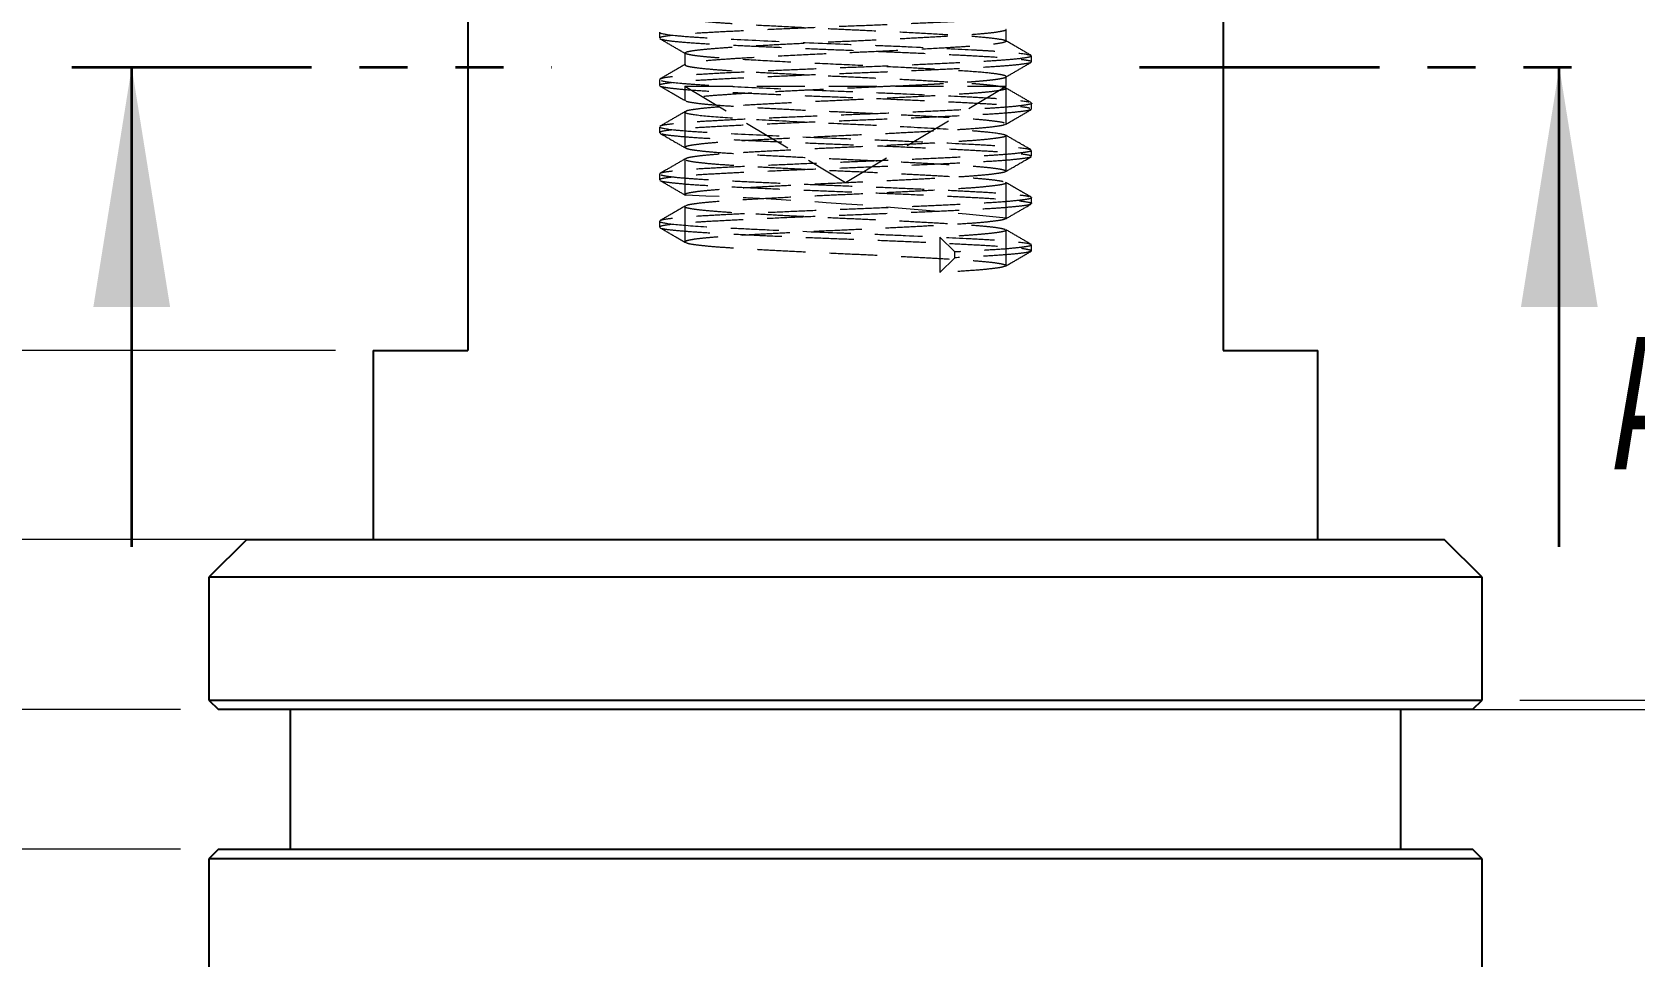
# Model space of a CAD drawing. Header units: millimetres. Extents: x 18 to 361, y 95 to 272.
# Drawn here: x 58.98 to 101.41, y 137.54 to 162.02 of the extents above; entities that cross this region are included whole.
import ezdxf

# ---------------------------------------------------------------- set-up
doc = ezdxf.new("R2010")
doc.units = ezdxf.units.MM
doc.linetypes.add('HIDDEN', pattern=[1.905, 1.27, -0.635])
doc.linetypes.add('PHANTOM', pattern=[12.7, 6.35, -1.27, 1.27, -1.27, 1.27, -1.27])
doc.styles.add('SLDTEXTSTYLE0', font='TXT', dxfattribs={"width": 0.75})
doc.dimstyles.new('SLDDIMSTYLE0', dxfattribs={"dimtxt": 3.5, "dimasz": 3.302, "dimexe": 0, "dimexo": 0.0625, "dimgap": 0.875, "dimtad": 1, "dimrnd": 1e-09, "dimzin": 4, "dimdsep": 46, "dimtxsty": 'SLDTEXTSTYLE0', "dimsah": 1, "dimcen": 0.09, "dimadec": 0, "dimazin": 1, "dimtfac": 1, "dimtmove": 0, "dimatfit": 0, "dimfxl": 0, "dimfrac": 2, "dimtolj": 1, "dimtzin": 12, "dimarcsym": 0})
doc.dimstyles.new('SLDDIMSTYLE1', dxfattribs={"dimtxt": 3.5, "dimasz": 3.302, "dimexe": 0, "dimexo": 0.0625, "dimgap": 0.875, "dimtad": 1, "dimrnd": 1e-09, "dimzin": 4, "dimdsep": 46, "dimtxsty": 'SLDTEXTSTYLE0', "dimsah": 1, "dimcen": 0.09, "dimadec": 0, "dimazin": 1, "dimtfac": 1, "dimtofl": 0, "dimtmove": 0, "dimatfit": 3, "dimfxl": 0, "dimfrac": 2, "dimtolj": 1, "dimtzin": 12, "dimarcsym": 0})
doc.dimstyles.new('SLDDIMSTYLE2', dxfattribs={"dimtxt": 3.5, "dimasz": 3.302, "dimexe": 0, "dimexo": 0.0625, "dimgap": 0.875, "dimtad": 1, "dimrnd": 1e-09, "dimdsep": 46, "dimtxsty": 'SLDTEXTSTYLE0', "dimsah": 1, "dimcen": 0.09, "dimadec": 0, "dimazin": 2, "dimtfac": 1, "dimtmove": 0, "dimatfit": 0, "dimfxl": 0, "dimfrac": 2, "dimtolj": 1, "dimtzin": 12, "dimarcsym": 0})

# ---------------------------------------------------------------- blocks, each defined once
blk = doc.blocks.new('_D_6')
at = {"color": 7, "linetype": 'Continuous', "lineweight": 0}
for p, q in [((29.661, 140.389), (29.661, 146.739)), ((62.911, 140.389), (28.661, 140.389)), ((29.661, 134.689), (29.661, 140.389)), ((62.911, 134.689), (28.661, 134.689)), ((29.661, 134.689), (29.661, 128.339))]:
    blk.add_line(p, q, dxfattribs=at)
at = {"color": 7, "linetype": 'Continuous', "lineweight": 18}
for points in [[(29.661, 140.389), (30.169, 143.691), (29.153, 143.691)], [(29.661, 134.689), (29.153, 131.387), (30.169, 131.387)]]:
    blk.add_solid(points, dxfattribs=at)
at = {"color": 7, "linetype": 'Continuous', "lineweight": 18, "insert": (25.15, 132.701), "char_height": 3.5, "attachment_point": 1, "rotation": 90, "style": 'SLDTEXTSTYLE0'}
blk.add_mtext('5.70', dxfattribs=at)
blk = doc.blocks.new('_D_7')
at = {"color": 7, "linetype": 'Continuous', "lineweight": 0}
for p, q in [((22.497, 148.589), (22.497, 154.939)), ((63.661, 148.589), (21.497, 148.589)), ((22.497, 148.589), (22.497, 144.089)), ((62.911, 144.089), (21.497, 144.089)), ((22.497, 144.089), (22.497, 137.739))]:
    blk.add_line(p, q, dxfattribs=at)
at = {"color": 7, "linetype": 'Continuous', "lineweight": 18}
for points in [[(22.497, 148.589), (23.005, 151.891), (21.989, 151.891)], [(22.497, 144.089), (21.989, 140.787), (23.005, 140.787)]]:
    blk.add_solid(points, dxfattribs=at)
at = {"color": 7, "linetype": 'Continuous', "lineweight": 18, "insert": (17.985, 141.423), "char_height": 3.5, "attachment_point": 1, "rotation": 90, "style": 'SLDTEXTSTYLE0'}
blk.add_mtext('4.50', dxfattribs=at)
blk = doc.blocks.new('_D_8')
at = {"color": 7, "linetype": 'Continuous', "lineweight": 0}
for p, q in [((74.261, 175.589), (50.477, 175.589)), ((51.477, 175.589), (51.477, 148.589)), ((67.011, 148.589), (50.477, 148.589))]:
    blk.add_line(p, q, dxfattribs=at)
at = {"color": 7, "linetype": 'Continuous', "lineweight": 18}
for points in [[(51.477, 175.589), (50.969, 172.287), (51.985, 172.287)], [(51.477, 148.589), (51.985, 151.891), (50.969, 151.891)]]:
    blk.add_solid(points, dxfattribs=at)
at = {"color": 7, "linetype": 'Continuous', "lineweight": 18, "insert": (46.966, 155.783), "char_height": 3.5, "attachment_point": 1, "rotation": 90, "style": 'SLDTEXTSTYLE0'}
blk.add_mtext('27.00', dxfattribs=at)
blk = doc.blocks.new('_D_10')
at = {"color": 7, "linetype": 'Continuous', "lineweight": 0}
for p, q in [((42.598, 168.589), (42.598, 174.939)), ((67.011, 168.589), (41.598, 168.589)), ((42.598, 168.589), (42.598, 153.589)), ((67.011, 153.589), (41.598, 153.589)), ((42.598, 153.589), (42.598, 147.239))]:
    blk.add_line(p, q, dxfattribs=at)
at = {"color": 7, "linetype": 'Continuous', "lineweight": 18}
for points in [[(42.598, 168.589), (43.106, 171.891), (42.09, 171.891)], [(42.598, 153.589), (42.09, 150.287), (43.106, 150.287)]]:
    blk.add_solid(points, dxfattribs=at)
at = {"color": 7, "linetype": 'Continuous', "lineweight": 18, "insert": (38.087, 155.783), "char_height": 3.5, "attachment_point": 1, "rotation": 90, "style": 'SLDTEXTSTYLE0'}
blk.add_mtext('15.00', dxfattribs=at)
blk = doc.blocks.new('_D_11')
at = {"color": 7, "linetype": 'Continuous', "lineweight": 0}
for p, q in [((93.011, 175.589), (124.632, 175.589)), ((123.632, 175.589), (123.632, 115.589)), ((97.361, 115.589), (124.632, 115.589))]:
    blk.add_line(p, q, dxfattribs=at)
at = {"color": 7, "linetype": 'Continuous', "lineweight": 18}
for points in [[(123.632, 175.589), (123.124, 172.287), (124.14, 172.287)], [(123.632, 115.589), (124.14, 118.891), (123.124, 118.891)]]:
    blk.add_solid(points, dxfattribs=at)
at = {"color": 7, "linetype": 'Continuous', "lineweight": 18, "insert": (119.12, 141.795), "char_height": 3.5, "attachment_point": 1, "rotation": 90, "style": 'SLDTEXTSTYLE0'}
blk.add_mtext('60.00', dxfattribs=at)
blk = doc.blocks.new('_D_13')
at = {"color": 7, "linetype": 'Continuous', "lineweight": 0}
for p, q in [((109.612, 144.339), (109.612, 157.907)), ((98.361, 144.339), (110.612, 144.339)), ((109.612, 144.339), (109.612, 144.089)), ((96.211, 144.089), (110.612, 144.089)), ((109.612, 144.089), (109.612, 137.739))]:
    blk.add_line(p, q, dxfattribs=at)
at = {"color": 7, "linetype": 'Continuous', "lineweight": 18}
for points in [[(109.612, 144.339), (110.12, 147.641), (109.104, 147.641)], [(109.612, 144.089), (109.104, 140.787), (110.12, 140.787)]]:
    blk.add_solid(points, dxfattribs=at)
at = {"color": 7, "linetype": 'Continuous', "lineweight": 18, "insert": (105.1, 148.856), "char_height": 3.5, "attachment_point": 1, "rotation": 90, "style": 'SLDTEXTSTYLE0'}
blk.add_mtext('0.25', dxfattribs=at)

msp = doc.modelspace()

# ---------------------------------------------------------------- linework, layer by layer
at = {"color": 7, "linetype": 'Continuous', "lineweight": 25}
for p, q in [((70.511, 168.589), (70.511, 153.589)), ((90.511, 168.589), (90.511, 153.589)), ((68.011, 153.589), (68.011, 148.589)), ((68.011, 153.589), (70.511, 153.589)), ((90.511, 153.589), (93.011, 153.589)), ((93.011, 148.589), (93.011, 153.589)), ((64.661, 148.589), (63.661, 147.589)), ((64.661, 148.589), (96.361, 148.589)), ((97.361, 147.589), (96.361, 148.589)), ((63.661, 147.589), (63.661, 144.339)), ((97.361, 147.589), (63.661, 147.589)), ((97.361, 144.339), (97.361, 147.589)), ((63.661, 144.339), (63.911, 144.089)), ((63.661, 144.339), (97.361, 144.339)), ((97.111, 144.089), (97.361, 144.339)), ((97.111, 144.089), (63.911, 144.089)), ((65.811, 144.089), (65.811, 140.389)), ((95.211, 140.389), (95.211, 144.089)), ((63.911, 140.389), (63.661, 140.139)), ((63.661, 140.139), (63.661, 134.939)), ((97.361, 140.139), (63.661, 140.139)), ((63.911, 140.389), (97.111, 140.389)), ((97.361, 140.139), (97.111, 140.389)), ((97.361, 134.939), (97.361, 140.139))]:
    msp.add_line(p, q, dxfattribs=at)
at = {"color": 7, "linetype": 'HIDDEN', "lineweight": 18}
for p, q in [((84.761, 161.777), (84.761, 162.089)), ((75.585, 162.011), (75.585, 161.855)), ((76.261, 161.464), (76.261, 161.152)), ((85.438, 161.23), (85.438, 161.386)), ((84.761, 160.589), (84.761, 160.839)), ((75.585, 160.761), (75.585, 160.605)), ((76.261, 160.589), (81.833, 160.589)), ((76.261, 160.589), (76.261, 160.214)), ((76.261, 160.589), (80.511, 158.035)), ((80.511, 158.035), (84.761, 160.589)), ((81.833, 160.589), (84.761, 160.589)), ((84.761, 159.589), (84.761, 160.527)), ((85.438, 159.98), (85.438, 160.136)), ((75.585, 159.511), (75.585, 159.355)), ((85.438, 158.73), (85.438, 158.886)), ((75.585, 158.261), (75.585, 158.105)), ((76.268, 158.662), (76.275, 158.652)), ((85.438, 157.48), (85.438, 157.636)), ((75.585, 157.011), (75.585, 156.855)), ((83.407, 156.199), (83.009, 156.59)), ((83.009, 156.59), (83.009, 155.652)), ((83.407, 156.043), (83.407, 156.199)), ((85.421, 156.23), (85.429, 156.218)), ((85.438, 156.23), (85.438, 156.386)), ((83.009, 155.652), (83.407, 156.043)), ((84.747, 155.839), (84.754, 155.828))]:
    msp.add_line(p, q, dxfattribs=at)
at = {"color": 7, "linetype": 'PHANTOM', "lineweight": 35}
for p, q in [((60.03, 161.089), (72.736, 161.089)), ((88.293, 161.089), (100.993, 161.089))]:
    msp.add_line(p, q, dxfattribs=at)
at = {"color": 7, "linetype": 'Continuous', "lineweight": 35}
for p, q in [((61.617, 148.389), (61.617, 161.089)), ((99.405, 148.389), (99.405, 161.089))]:
    msp.add_line(p, q, dxfattribs=at)
at = {"color": 7, "linetype": 'HIDDEN', "lineweight": 18}
msp.add_arc((71.282, 28.268), 129.528, 84.02702, 87.78617, dxfattribs=at)
for points, knots in [([(85.412, 162.466), (85.396, 162.458), (85.357, 162.438), (85.118, 162.405), (84.729, 162.369), (84.207, 162.334), (83.575, 162.301), (82.843, 162.265), (82.033, 162.229), (81.18, 162.193), (80.312, 162.16), (79.448, 162.125), (78.61, 162.089), (77.832, 162.052), (77.144, 162.018), (76.561, 161.985), (76.096, 161.949), (75.773, 161.912), (75.601, 161.881), (75.601, 161.862), (75.602, 161.855)], [0, 0, 0, 0, 0.04151, 0.099563, 0.157712, 0.215041, 0.271579, 0.329294, 0.387515, 0.445319, 0.501922, 0.559126, 0.617235, 0.675338, 0.732522, 0.789138, 0.846954, 0.905175, 0.962876, 1, 1, 1, 1]), ([(76.261, 162.402), (76.262, 162.399), (76.264, 162.392), (76.282, 162.381), (76.317, 162.369), (76.375, 162.355), (76.462, 162.34), (76.651, 162.314), (76.981, 162.281), (77.493, 162.245), (78.096, 162.209), (78.871, 162.167), (79.723, 162.125), (80.511, 162.089), (81.3, 162.053), (82.152, 162.011), (82.927, 161.969), (83.53, 161.933), (84.042, 161.897), (84.472, 161.855), (84.716, 161.812), (84.78, 161.777), (84.716, 161.741), (84.472, 161.698), (84.042, 161.656), (83.53, 161.62), (82.927, 161.584), (82.152, 161.542), (81.3, 161.5), (80.511, 161.464), (79.723, 161.428), (78.871, 161.386), (78.096, 161.344), (77.493, 161.308), (76.981, 161.272), (76.624, 161.237), (76.413, 161.206), (76.316, 161.184), (76.269, 161.167), (76.264, 161.156), (76.261, 161.152)], [0, 0, 0, 0, 0.0075635, 0.0162741, 0.0261316, 0.0371361, 0.0492873, 0.0625851, 0.0989677, 0.125074, 0.1511804, 0.187563, 0.2239455, 0.2500519, 0.2761583, 0.3125408, 0.3489234, 0.3750298, 0.4011361, 0.4375187, 0.4739013, 0.5000077, 0.526114, 0.5624966, 0.5988792, 0.6249855, 0.6510919, 0.6874745, 0.7238571, 0.7499634, 0.7760698, 0.8124524, 0.8488349, 0.8749413, 0.9010476, 0.9374302, 0.9569402, 0.9738725, 0.9882261, 1, 1, 1, 1]), ([(76.261, 161.464), (76.27, 161.473), (76.287, 161.492), (76.438, 161.524), (76.703, 161.558), (77.104, 161.594), (77.607, 161.627), (78.2, 161.662), (78.871, 161.698), (79.594, 161.734), (80.339, 161.769), (81.088, 161.802), (81.824, 161.838), (82.523, 161.875), (83.154, 161.91), (83.7, 161.943), (84.149, 161.978), (84.491, 162.015), (84.693, 162.051), (84.778, 162.075), (84.757, 162.088), (84.755, 162.089)], [0, 0, 0, 0, 0.0460656, 0.0929779, 0.1499233, 0.2064732, 0.2618475, 0.3177779, 0.3746081, 0.4314449, 0.4873948, 0.5427567, 0.5992942, 0.6562404, 0.7126912, 0.7679888, 0.8240616, 0.8809374, 0.9377189, 0.9935176, 1, 1, 1, 1]), ([(75.593, 162), (75.629, 161.976), (75.782, 161.95), (76.178, 161.911), (76.337, 161.898), (76.698, 161.873), (76.898, 161.862), (77.555, 161.826), (78.087, 161.801), (79.246, 161.749), (79.869, 161.723), (80.772, 161.688), (81.077, 161.676), (81.685, 161.651), (81.986, 161.639), (82.861, 161.6), (83.4, 161.574), (83.958, 161.544), (84.063, 161.539), (84.267, 161.527), (84.364, 161.521), (84.64, 161.502), (84.803, 161.489), (85.214, 161.451), (85.378, 161.424), (85.424, 161.4)], [0, 0, 0, 0, 0.125, 0.125, 0.1875, 0.1875, 0.25, 0.25, 0.375, 0.375, 0.5, 0.5, 0.5625, 0.5625, 0.625, 0.625, 0.75, 0.75, 0.78125, 0.78125, 0.8125, 0.8125, 0.875, 0.875, 1, 1, 1, 1]), ([(75.596, 161.842), (75.71, 161.776), (75.936, 161.645), (76.162, 161.514), (76.275, 161.449)], [0, 0, 0, 0, 0.5018988, 1, 1, 1, 1]), ([(75.65, 161.828), (75.669, 161.821), (75.724, 161.803), (75.981, 161.772), (76.399, 161.736), (76.947, 161.702), (77.603, 161.668), (78.354, 161.632), (79.177, 161.596), (80.035, 161.56), (80.904, 161.527), (81.764, 161.492), (82.592, 161.456), (83.352, 161.419), (84.018, 161.386), (84.575, 161.352), (85.013, 161.316), (85.301, 161.279), (85.438, 161.251), (85.424, 161.235), (85.42, 161.23)], [0, 0, 0, 0, 0.0324501, 0.0919584, 0.1513542, 0.2097097, 0.2677623, 0.3270169, 0.3865799, 0.4455079, 0.5033175, 0.5621367, 0.6216794, 0.6810043, 0.7391902, 0.7974003, 0.8567357, 0.9162743, 0.9750751, 1, 1, 1, 1]), ([(85.427, 161.399), (85.314, 161.464), (85.087, 161.595), (84.861, 161.726), (84.748, 161.792)], [0, 0, 0, 0, 0.5000749, 1, 1, 1, 1]), ([(85.42, 161.386), (85.422, 161.38), (85.43, 161.362), (85.273, 161.332), (84.965, 161.295), (84.511, 161.259), (83.939, 161.226), (83.261, 161.192), (82.49, 161.155), (81.656, 161.119), (80.794, 161.084), (79.925, 161.051), (79.07, 161.015), (78.254, 160.979), (77.514, 160.943), (76.871, 160.91), (76.338, 160.875), (75.936, 160.839), (75.677, 160.804), (75.628, 160.783), (75.606, 160.774)], [0, 0, 0, 0, 0.032084, 0.08963, 0.147782, 0.205619, 0.262275, 0.319269, 0.377264, 0.435354, 0.492625, 0.549106, 0.606764, 0.664927, 0.722671, 0.779217, 0.836364, 0.894416, 0.95246, 1, 1, 1, 1]), ([(84.76, 160.845), (84.757, 160.847), (84.752, 160.853), (84.727, 160.865), (84.653, 160.886), (84.42, 160.924), (83.89, 160.973), (83.236, 161.013), (82.587, 161.05), (81.879, 161.087), (80.844, 161.137), (79.667, 161.189), (78.555, 161.246), (77.726, 161.293), (77.2, 161.328), (76.865, 161.355), (76.605, 161.382), (76.429, 161.407), (76.327, 161.429), (76.272, 161.447), (76.265, 161.458), (76.261, 161.464)], [0, 0, 0, 0, 0.014528, 0.029057, 0.058492, 0.117956, 0.205765, 0.293566, 0.320775, 0.382662, 0.471077, 0.558126, 0.647176, 0.735252, 0.784778, 0.822751, 0.867417, 0.912084, 0.941196, 0.970501, 1, 1, 1, 1]), ([(85.416, 161.217), (85.416, 161.215), (85.416, 161.201), (85.269, 161.175), (84.966, 161.139), (84.511, 161.103), (83.939, 161.07), (83.261, 161.035), (82.49, 160.999), (81.656, 160.963), (80.794, 160.928), (79.925, 160.895), (79.07, 160.859), (78.254, 160.823), (77.514, 160.787), (76.871, 160.753), (76.34, 160.719), (75.931, 160.682), (75.68, 160.646), (75.571, 160.621), (75.593, 160.607), (75.597, 160.605)], [0, 0, 0, 0, 0.009743, 0.067344, 0.125553, 0.183445, 0.240157, 0.297205, 0.355256, 0.413403, 0.470729, 0.527265, 0.584979, 0.643198, 0.700999, 0.757599, 0.814802, 0.872909, 0.93101, 0.98819, 1, 1, 1, 1]), ([(76.274, 161.166), (76.161, 161.101), (75.935, 160.97), (75.709, 160.839), (75.596, 160.774)], [0, 0, 0, 0, 0.4999355, 1, 1, 1, 1]), ([(76.261, 161.152), (76.262, 161.149), (76.264, 161.143), (76.28, 161.133), (76.31, 161.122), (76.357, 161.109), (76.427, 161.096), (76.583, 161.072), (76.853, 161.043), (77.3, 161.008), (77.797, 160.977), (78.416, 160.942), (79.108, 160.906), (79.84, 160.869), (80.588, 160.836), (81.334, 160.801), (82.06, 160.766), (82.739, 160.729), (83.244, 160.7), (83.6, 160.677), (83.787, 160.665), (83.93, 160.654), (84.052, 160.644), (84.212, 160.63), (84.395, 160.611), (84.496, 160.597), (84.551, 160.589)], [0, 0, 0, 0, 0.016168, 0.034194, 0.054079, 0.075822, 0.099422, 0.124881, 0.201114, 0.250478, 0.311834, 0.374381, 0.437437, 0.500493, 0.562108, 0.624041, 0.687141, 0.750244, 0.812534, 0.843259, 0.873983, 0.883928, 0.901505, 0.926712, 0.959544, 1, 1, 1, 1]), ([(81.833, 160.589), (81.977, 160.596), (82.231, 160.609), (82.543, 160.626), (82.745, 160.637), (82.903, 160.646), (83.056, 160.655), (83.236, 160.666), (83.416, 160.677), (83.587, 160.687), (83.732, 160.697), (83.873, 160.707), (84.023, 160.719), (84.202, 160.735), (84.366, 160.752), (84.496, 160.768), (84.584, 160.781), (84.644, 160.793), (84.685, 160.802), (84.715, 160.81), (84.738, 160.818), (84.754, 160.827), (84.762, 160.834), (84.761, 160.838), (84.76, 160.839)], [0, 0, 0, 0, 0.086148, 0.15174, 0.196764, 0.218568, 0.257256, 0.302305, 0.347354, 0.392401, 0.437447, 0.4696, 0.516943, 0.579472, 0.657181, 0.717457, 0.769686, 0.813866, 0.849995, 0.878074, 0.914067, 0.950059, 0.986051, 1, 1, 1, 1]), ([(84.748, 160.824), (84.861, 160.889), (85.087, 161.02), (85.313, 161.151), (85.427, 161.217)], [0, 0, 0, 0, 0.4978951, 1, 1, 1, 1]), ([(75.596, 160.592), (75.71, 160.526), (75.936, 160.395), (76.162, 160.264), (76.275, 160.199)], [0, 0, 0, 0, 0.502105, 1, 1, 1, 1]), ([(75.631, 160.734), (75.71, 160.711), (75.895, 160.686), (76.312, 160.65), (76.473, 160.638), (76.832, 160.615), (77.026, 160.605), (77.667, 160.571), (78.176, 160.547), (79.272, 160.498), (79.857, 160.474), (80.708, 160.441), (80.994, 160.43), (81.566, 160.406), (81.852, 160.394), (82.684, 160.358), (83.205, 160.333), (83.871, 160.299), (84.072, 160.288), (84.444, 160.266), (84.614, 160.254), (85.058, 160.218), (85.264, 160.193), (85.364, 160.17)], [0, 0, 0, 0, 0.125, 0.125, 0.1875, 0.1875, 0.25, 0.25, 0.375, 0.375, 0.5, 0.5, 0.5625, 0.5625, 0.625, 0.625, 0.75, 0.75, 0.8125, 0.8125, 0.875, 0.875, 1, 1, 1, 1]), ([(75.631, 160.578), (75.686, 160.566), (75.796, 160.543), (76.15, 160.506), (76.628, 160.47), (77.226, 160.437), (77.926, 160.402), (78.714, 160.366), (79.557, 160.33), (80.422, 160.295), (81.29, 160.262), (82.139, 160.226), (82.941, 160.189), (83.661, 160.154), (84.28, 160.121), (84.788, 160.086), (85.155, 160.049), (85.357, 160.021), (85.383, 160.005), (85.39, 160.002)], [0, 0, 0, 0, 0.061431, 0.12329, 0.184597, 0.24466, 0.305593, 0.367382, 0.429054, 0.489646, 0.549925, 0.611451, 0.673297, 0.734483, 0.794509, 0.855584, 0.917409, 0.979007, 1, 1, 1, 1]), ([(81.833, 160.589), (81.719, 160.583), (81.367, 160.566), (80.755, 160.537), (80.006, 160.504), (79.268, 160.468), (78.564, 160.432), (77.926, 160.396), (77.371, 160.363), (76.912, 160.328), (76.56, 160.292), (76.343, 160.256), (76.25, 160.23), (76.269, 160.216), (76.272, 160.214)], [0, 0, 0, 0, 0.044382, 0.137786, 0.229901, 0.323938, 0.418799, 0.512977, 0.605198, 0.698401, 0.79308, 0.887747, 0.980913, 1, 1, 1, 1]), ([(84.761, 160.527), (84.761, 160.527), (84.78, 160.515), (84.707, 160.492), (84.521, 160.456), (84.192, 160.42), (83.754, 160.385), (83.218, 160.352), (82.596, 160.316), (81.903, 160.28), (81.17, 160.244), (80.422, 160.21), (79.675, 160.176), (78.948, 160.14), (78.27, 160.103), (77.668, 160.068), (77.154, 160.035), (76.74, 160), (76.451, 159.963), (76.299, 159.935), (76.29, 159.92), (76.287, 159.916)], [0, 0, 0, 0, 0.000702, 0.05766, 0.115719, 0.173976, 0.23151, 0.288077, 0.345754, 0.404038, 0.462004, 0.518787, 0.575909, 0.634036, 0.692258, 0.749656, 0.806264, 0.864053, 0.922348, 0.980222, 1, 1, 1, 1]), ([(84.551, 160.589), (84.616, 160.578), (84.712, 160.562), (84.73, 160.547), (84.735, 160.542)], [0, 0, 0, 0, 0.673452, 1, 1, 1, 1]), ([(85.427, 160.149), (85.314, 160.214), (85.088, 160.345), (84.861, 160.476), (84.748, 160.542)], [0, 0, 0, 0, 0.500072, 1, 1, 1, 1]), ([(85.409, 159.966), (85.398, 159.959), (85.37, 159.941), (85.152, 159.909), (84.779, 159.873), (84.27, 159.838), (83.649, 159.805), (82.928, 159.769), (82.125, 159.733), (81.275, 159.697), (80.407, 159.663), (79.542, 159.629), (78.7, 159.593), (77.913, 159.556), (77.215, 159.521), (76.62, 159.488), (76.141, 159.453), (75.801, 159.416), (75.609, 159.383), (75.601, 159.363), (75.598, 159.355)], [0, 0, 0, 0, 0.035157, 0.093121, 0.151283, 0.208724, 0.2652, 0.322783, 0.380971, 0.438844, 0.495535, 0.552565, 0.610597, 0.668723, 0.726029, 0.782546, 0.840241, 0.89844, 0.95622, 1, 1, 1, 1]), ([(85.437, 160.136), (85.438, 160.136), (85.463, 160.124), (85.374, 160.102), (85.159, 160.066), (84.777, 160.029), (84.271, 159.994), (83.649, 159.961), (82.928, 159.925), (82.125, 159.889), (81.275, 159.853), (80.407, 159.82), (79.542, 159.785), (78.7, 159.749), (77.913, 159.713), (77.215, 159.678), (76.62, 159.645), (76.14, 159.609), (75.804, 159.573), (75.626, 159.543), (75.615, 159.528), (75.612, 159.523)], [0, 0, 0, 0, 0.00044, 0.057218, 0.115092, 0.173163, 0.230514, 0.286902, 0.344396, 0.402494, 0.460276, 0.516879, 0.57382, 0.631762, 0.689798, 0.747014, 0.803443, 0.861049, 0.919157, 0.976848, 1, 1, 1, 1]), ([(76.289, 160.199), (76.291, 160.195), (76.302, 160.18), (76.455, 160.152), (76.746, 160.115), (77.163, 160.08), (77.677, 160.047), (78.281, 160.012), (78.961, 159.975), (79.688, 159.939), (80.434, 159.905), (81.183, 159.871), (81.916, 159.835), (82.608, 159.799), (83.228, 159.763), (83.762, 159.73), (84.201, 159.695), (84.516, 159.659), (84.688, 159.631), (84.71, 159.617), (84.714, 159.614)], [0, 0, 0, 0, 0.019898, 0.080421, 0.141366, 0.201766, 0.26094, 0.320972, 0.381848, 0.442609, 0.502303, 0.56169, 0.622307, 0.68324, 0.743521, 0.802657, 0.862829, 0.923741, 0.984429, 1, 1, 1, 1]), ([(84.748, 159.574), (84.861, 159.639), (85.087, 159.77), (85.313, 159.901), (85.427, 159.967)], [0, 0, 0, 0, 0.497688, 1, 1, 1, 1]), ([(76.273, 159.916), (76.16, 159.85), (75.934, 159.719), (75.708, 159.588), (75.594, 159.523)], [0, 0, 0, 0, 0.499927, 1, 1, 1, 1]), ([(76.261, 159.902), (76.261, 159.745), (76.261, 159.433), (76.261, 159.12), (76.261, 158.964)], [0, 0, 0, 0, 0.50008, 1, 1, 1, 1]), ([(76.265, 159.894), (76.286, 159.87), (76.407, 159.844), (76.843, 159.793), (77.156, 159.767), (77.895, 159.721), (78.347, 159.695), (79.338, 159.643), (79.875, 159.618), (80.656, 159.582), (80.918, 159.571), (81.443, 159.546), (81.704, 159.533), (82.464, 159.494), (82.935, 159.468), (83.524, 159.432), (83.702, 159.421), (84.027, 159.397), (84.172, 159.384), (84.54, 159.345), (84.692, 159.319), (84.742, 159.295)], [0, 0, 0, 0, 0.125, 0.125, 0.25, 0.25, 0.375, 0.375, 0.5, 0.5, 0.5625, 0.5625, 0.625, 0.625, 0.75, 0.75, 0.8125, 0.8125, 0.875, 0.875, 1, 1, 1, 1]), ([(84.732, 159.574), (84.724, 159.567), (84.7, 159.55), (84.514, 159.519), (84.193, 159.482), (83.754, 159.447), (83.218, 159.414), (82.596, 159.379), (81.903, 159.342), (81.17, 159.306), (80.422, 159.273), (79.675, 159.238), (78.948, 159.202), (78.27, 159.166), (77.668, 159.131), (77.154, 159.098), (76.741, 159.062), (76.448, 159.026), (76.282, 158.993), (76.276, 158.973), (76.273, 158.964)], [0, 0, 0, 0, 0.0319351, 0.0901209, 0.1485053, 0.2061645, 0.2628546, 0.3206573, 0.3790684, 0.4371615, 0.4940677, 0.5513146, 0.6095683, 0.6679172, 0.7254407, 0.7821719, 0.8400871, 0.8985089, 0.9565097, 1, 1, 1, 1]), ([(75.589, 159.503), (75.613, 159.48), (75.754, 159.454), (76.133, 159.415), (76.286, 159.402), (76.638, 159.377), (76.836, 159.365), (77.478, 159.33), (78.003, 159.305), (79.152, 159.253), (79.774, 159.227), (80.679, 159.192), (80.982, 159.18), (81.591, 159.155), (81.894, 159.142), (82.775, 159.104), (83.321, 159.078), (84.004, 159.042), (84.21, 159.031), (84.587, 159.006), (84.755, 158.993), (85.181, 158.955), (85.358, 158.928), (85.416, 158.904)], [0, 0, 0, 0, 0.125, 0.125, 0.1875, 0.1875, 0.25, 0.25, 0.375, 0.375, 0.5, 0.5, 0.5625, 0.5625, 0.625, 0.625, 0.75, 0.75, 0.8125, 0.8125, 0.875, 0.875, 1, 1, 1, 1]), ([(75.596, 159.342), (75.71, 159.276), (75.936, 159.145), (76.162, 159.014), (76.275, 158.949)], [0, 0, 0, 0, 0.5023118, 1, 1, 1, 1]), ([(75.656, 159.326), (75.668, 159.321), (75.711, 159.305), (75.945, 159.276), (76.346, 159.24), (76.882, 159.205), (77.526, 159.172), (78.268, 159.136), (79.085, 159.1), (79.94, 159.064), (80.809, 159.031), (81.671, 158.996), (82.504, 158.96), (83.273, 158.923), (83.95, 158.889), (84.52, 158.856), (84.972, 158.82), (85.277, 158.783), (85.431, 158.753), (85.423, 158.736), (85.42, 158.73)], [0, 0, 0, 0, 0.022762, 0.082386, 0.142002, 0.200674, 0.258767, 0.318092, 0.377829, 0.437032, 0.495035, 0.553879, 0.61355, 0.673106, 0.731618, 0.789831, 0.849248, 0.908972, 0.968059, 1, 1, 1, 1]), ([(84.746, 159.277), (84.749, 159.272), (84.761, 159.255), (84.64, 159.226), (84.389, 159.19), (84.01, 159.154), (83.527, 159.12), (82.951, 159.086), (82.295, 159.05), (81.58, 159.014), (80.837, 158.978), (80.088, 158.945), (79.348, 158.91), (78.639, 158.873), (77.992, 158.837), (77.428, 158.804), (76.957, 158.77), (76.596, 158.733), (76.355, 158.698), (76.303, 158.676), (76.279, 158.666)], [0, 0, 0, 0, 0.025876, 0.083433, 0.141696, 0.199745, 0.256676, 0.313637, 0.371698, 0.429957, 0.487491, 0.54406, 0.601739, 0.660025, 0.717993, 0.774776, 0.831901, 0.89003, 0.948253, 1, 1, 1, 1]), ([(85.426, 158.899), (85.313, 158.964), (85.087, 159.095), (84.861, 159.226), (84.748, 159.292)], [0, 0, 0, 0, 0.500071, 1, 1, 1, 1]), ([(84.761, 158.339), (84.761, 158.495), (84.761, 158.808), (84.761, 159.12), (84.761, 159.277)], [0, 0, 0, 0, 0.49992, 1, 1, 1, 1]), ([(85.42, 158.886), (85.424, 158.881), (85.437, 158.865), (85.297, 158.836), (85.007, 158.799), (84.567, 158.763), (84.007, 158.729), (83.34, 158.695), (82.579, 158.659), (81.75, 158.623), (80.889, 158.588), (80.02, 158.555), (79.163, 158.519), (78.34, 158.483), (77.591, 158.447), (76.936, 158.413), (76.392, 158.379), (75.969, 158.343), (75.699, 158.306), (75.578, 158.279), (75.597, 158.264), (75.601, 158.261)], [0, 0, 0, 0, 0.02479, 0.08102, 0.13794, 0.19465, 0.25027, 0.305919, 0.362641, 0.419557, 0.475765, 0.531031, 0.587381, 0.644323, 0.700954, 0.756429, 0.812239, 0.869027, 0.925908, 0.981984, 1, 1, 1, 1]), ([(85.422, 158.717), (85.423, 158.716), (85.426, 158.704), (85.292, 158.679), (85.008, 158.643), (84.566, 158.607), (84.007, 158.573), (83.34, 158.539), (82.579, 158.503), (81.75, 158.467), (80.889, 158.431), (80.02, 158.398), (79.163, 158.363), (78.34, 158.327), (77.591, 158.29), (76.936, 158.257), (76.392, 158.223), (75.969, 158.186), (75.7, 158.15), (75.578, 158.123), (75.597, 158.108), (75.601, 158.104)], [0, 0, 0, 0, 0.003541, 0.060998, 0.119159, 0.177107, 0.23394, 0.290803, 0.348763, 0.40692, 0.464354, 0.520826, 0.578405, 0.636589, 0.694455, 0.751141, 0.808167, 0.866195, 0.924316, 0.981616, 1, 1, 1, 1]), ([(76.286, 158.949), (76.304, 158.94), (76.347, 158.919), (76.569, 158.886), (76.918, 158.849), (77.38, 158.815), (77.936, 158.781), (78.576, 158.745), (79.281, 158.709), (80.019, 158.673), (80.768, 158.64), (81.512, 158.605), (82.231, 158.569), (82.894, 158.533), (83.477, 158.499), (83.97, 158.465), (84.356, 158.429), (84.632, 158.392), (84.706, 158.369), (84.742, 158.357)], [0, 0, 0, 0, 0.046282, 0.106438, 0.166586, 0.22578, 0.284389, 0.344243, 0.404513, 0.464244, 0.522761, 0.58213, 0.642333, 0.70242, 0.761453, 0.820183, 0.88013, 0.940387, 1, 1, 1, 1]), ([(84.748, 158.324), (84.861, 158.389), (85.087, 158.52), (85.313, 158.651), (85.427, 158.717)], [0, 0, 0, 0, 0.497481, 1, 1, 1, 1]), ([(76.273, 158.666), (76.16, 158.6), (75.934, 158.469), (75.708, 158.338), (75.594, 158.273)], [0, 0, 0, 0, 0.4999205, 1, 1, 1, 1]), ([(76.261, 158.652), (76.261, 158.495), (76.261, 158.183), (76.261, 157.87), (76.261, 157.714)], [0, 0, 0, 0, 0.50016, 1, 1, 1, 1]), ([(84.746, 158.339), (84.749, 158.334), (84.761, 158.318), (84.64, 158.289), (84.389, 158.252), (84.01, 158.216), (83.527, 158.182), (82.951, 158.149), (82.295, 158.112), (81.58, 158.076), (80.837, 158.041), (80.088, 158.008), (79.348, 157.972), (78.639, 157.936), (77.992, 157.9), (77.427, 157.866), (76.958, 157.832), (76.593, 157.796), (76.36, 157.76), (76.255, 157.732), (76.271, 157.718), (76.275, 157.714)], [0, 0, 0, 0, 0.025316, 0.081543, 0.138462, 0.19517, 0.250787, 0.306433, 0.363154, 0.420067, 0.476273, 0.531536, 0.587884, 0.644824, 0.701453, 0.756925, 0.812731, 0.869518, 0.926397, 0.982471, 1, 1, 1, 1]), ([(76.291, 158.629), (76.333, 158.617), (76.418, 158.593), (76.711, 158.557), (77.111, 158.521), (77.617, 158.488), (78.211, 158.453), (78.883, 158.417), (79.607, 158.38), (80.352, 158.346), (81.101, 158.313), (81.837, 158.277), (82.535, 158.24), (83.164, 158.205), (83.708, 158.172), (84.159, 158.137), (84.483, 158.1), (84.657, 158.076), (84.683, 158.064), (84.684, 158.064)], [0, 0, 0, 0, 0.062598, 0.125743, 0.188433, 0.249818, 0.311862, 0.374887, 0.437902, 0.499917, 0.561321, 0.624029, 0.687173, 0.749751, 0.811058, 0.873258, 0.936332, 0.999283, 1, 1, 1, 1]), ([(75.596, 158.092), (75.71, 158.026), (75.936, 157.895), (76.162, 157.764), (76.275, 157.699)], [0, 0, 0, 0, 0.502519, 1, 1, 1, 1]), ([(75.611, 158.091), (75.613, 158.088), (75.618, 158.074), (75.781, 158.046), (76.102, 158.01), (76.571, 157.974), (77.155, 157.941), (77.845, 157.906), (78.624, 157.87), (79.463, 157.834), (80.327, 157.799), (81.195, 157.766), (82.048, 157.73), (82.857, 157.693), (83.586, 157.658), (84.218, 157.625), (84.736, 157.59), (85.13, 157.553), (85.361, 157.517), (85.458, 157.493), (85.433, 157.481), (85.431, 157.48)], [0, 0, 0, 0, 0.016147, 0.073851, 0.132058, 0.189845, 0.246433, 0.303626, 0.361722, 0.41981, 0.476976, 0.53358, 0.591385, 0.649591, 0.707276, 0.763791, 0.821128, 0.879269, 0.937298, 0.994309, 1, 1, 1, 1]), ([(75.619, 158.238), (75.668, 158.226), (75.767, 158.203), (76.106, 158.166), (76.57, 158.13), (77.156, 158.097), (77.845, 158.062), (78.624, 158.026), (79.463, 157.99), (80.327, 157.955), (81.195, 157.922), (82.048, 157.886), (82.857, 157.85), (83.587, 157.814), (84.217, 157.781), (84.739, 157.746), (85.118, 157.71), (85.326, 157.683), (85.358, 157.67), (85.362, 157.668)], [0, 0, 0, 0, 0.061981, 0.124502, 0.186572, 0.247354, 0.308786, 0.371188, 0.433581, 0.494984, 0.555784, 0.617873, 0.680393, 0.742353, 0.803057, 0.864643, 0.927094, 0.989424, 1, 1, 1, 1]), ([(84.756, 158.027), (84.748, 158.017), (84.732, 157.995), (84.544, 157.96), (84.234, 157.924), (83.807, 157.888), (83.281, 157.855), (82.668, 157.82), (81.982, 157.784), (81.251, 157.748), (80.504, 157.714), (79.756, 157.68), (79.026, 157.644), (78.341, 157.607), (77.73, 157.572), (77.206, 157.539), (76.78, 157.503), (76.476, 157.467), (76.31, 157.438), (76.294, 157.421), (76.29, 157.416)], [0, 0, 0, 0, 0.051455, 0.109489, 0.167824, 0.225534, 0.28215, 0.339759, 0.398075, 0.456175, 0.513157, 0.57017, 0.628283, 0.686594, 0.744179, 0.800799, 0.858531, 0.916869, 0.974888, 1, 1, 1, 1]), ([(85.426, 157.649), (85.369, 157.682), (85.26, 157.745), (85.075, 157.851), (84.899, 157.954), (84.798, 158.012), (84.746, 158.043)], [0, 0, 0, 0, 0.2702999, 0.5088858, 0.7440835, 1, 1, 1, 1]), ([(84.761, 157.089), (84.761, 157.245), (84.761, 157.558), (84.761, 157.87), (84.761, 158.027)], [0, 0, 0, 0, 0.49984, 1, 1, 1, 1]), ([(85.408, 157.466), (85.401, 157.461), (85.382, 157.444), (85.184, 157.413), (84.828, 157.377), (84.332, 157.341), (83.722, 157.308), (83.011, 157.273), (82.216, 157.237), (81.369, 157.201), (80.502, 157.167), (79.636, 157.133), (78.79, 157.097), (77.996, 157.06), (77.287, 157.025), (76.68, 156.992), (76.187, 156.957), (75.831, 156.92), (75.618, 156.886), (75.601, 156.865), (75.593, 156.855)], [0, 0, 0, 0, 0.028857, 0.08676, 0.144962, 0.202541, 0.25903, 0.316509, 0.374692, 0.43266, 0.489513, 0.546398, 0.60438, 0.662558, 0.720013, 0.776505, 0.834106, 0.892312, 0.950199, 1, 1, 1, 1]), ([(76.274, 157.416), (76.161, 157.351), (75.935, 157.22), (75.709, 157.089), (75.596, 157.024)], [0, 0, 0, 0, 0.499955, 1, 1, 1, 1]), ([(85.431, 157.636), (85.422, 157.626), (85.403, 157.604), (85.186, 157.57), (84.827, 157.533), (84.332, 157.498), (83.722, 157.465), (83.011, 157.429), (82.216, 157.393), (81.369, 157.357), (80.502, 157.323), (79.636, 157.289), (78.79, 157.253), (77.996, 157.217), (77.287, 157.181), (76.68, 157.148), (76.186, 157.113), (75.833, 157.077), (75.639, 157.046), (75.621, 157.03), (75.615, 157.024)], [0, 0, 0, 0, 0.051002, 0.1089, 0.167097, 0.224672, 0.281156, 0.338629, 0.396808, 0.454771, 0.511619, 0.568499, 0.626476, 0.684649, 0.742098, 0.798586, 0.856182, 0.914382, 0.972265, 1, 1, 1, 1]), ([(84.748, 157.074), (84.861, 157.139), (85.087, 157.27), (85.313, 157.401), (85.427, 157.467)], [0, 0, 0, 0, 0.497273, 1, 1, 1, 1]), ([(75.586, 157.007), (75.599, 156.984), (75.727, 156.958), (76.21, 156.906), (76.564, 156.88), (77.195, 156.845), (77.427, 156.834), (77.932, 156.809), (78.204, 156.796), (79.058, 156.757), (79.678, 156.731), (80.435, 156.701), (80.585, 156.696), (80.888, 156.684), (81.04, 156.678), (81.497, 156.659), (81.801, 156.646), (82.687, 156.608), (83.241, 156.582), (83.937, 156.545), (84.147, 156.534), (84.532, 156.51), (84.705, 156.497), (85.147, 156.459), (85.336, 156.432), (85.406, 156.408)], [0, 0, 0, 0, 0.125, 0.125, 0.25, 0.25, 0.3125, 0.3125, 0.375, 0.375, 0.5, 0.5, 0.53125, 0.53125, 0.5625, 0.5625, 0.625, 0.625, 0.75, 0.75, 0.8125, 0.8125, 0.875, 0.875, 1, 1, 1, 1]), ([(76.268, 157.402), (76.266, 157.4), (76.245, 157.388), (76.33, 157.363), (76.533, 157.327), (76.875, 157.291), (77.324, 157.256), (77.871, 157.223), (78.502, 157.187), (79.201, 157.151), (79.937, 157.115), (80.686, 157.081), (81.431, 157.047), (82.154, 157.011), (82.825, 156.974), (83.418, 156.94), (83.921, 156.906), (84.319, 156.87), (84.609, 156.834), (84.692, 156.81), (84.734, 156.798)], [0, 0, 0, 0, 0.007135, 0.065031, 0.123944, 0.182951, 0.241122, 0.298495, 0.357066, 0.416148, 0.474802, 0.532237, 0.59029, 0.64926, 0.708219, 0.766242, 0.823696, 0.88237, 0.94145, 1, 1, 1, 1]), ([(76.261, 157.402), (76.261, 157.245), (76.261, 156.933), (76.261, 156.62), (76.261, 156.464)], [0, 0, 0, 0, 0.5002406, 1, 1, 1, 1]), ([(84.732, 157.074), (84.727, 157.069), (84.71, 157.052), (84.542, 157.023), (84.235, 156.986), (83.807, 156.951), (83.281, 156.918), (82.668, 156.883), (81.982, 156.846), (81.251, 156.81), (80.504, 156.776), (79.756, 156.742), (79.026, 156.706), (78.341, 156.67), (77.73, 156.635), (77.206, 156.602), (76.781, 156.566), (76.474, 156.53), (76.29, 156.495), (76.275, 156.474), (76.268, 156.464)], [0, 0, 0, 0, 0.025592, 0.083701, 0.14211, 0.199894, 0.256582, 0.314265, 0.372655, 0.430829, 0.487883, 0.544969, 0.603157, 0.661542, 0.719201, 0.775892, 0.833698, 0.892111, 0.950204, 1, 1, 1, 1]), ([(75.596, 156.842), (75.71, 156.776), (75.936, 156.645), (76.162, 156.514), (76.275, 156.449)], [0, 0, 0, 0, 0.5027269, 1, 1, 1, 1]), ([(75.66, 156.823), (75.666, 156.821), (75.699, 156.807), (75.911, 156.78), (76.294, 156.744), (76.818, 156.709), (77.45, 156.676), (78.182, 156.64), (78.993, 156.604), (79.846, 156.568), (80.714, 156.535), (81.578, 156.5), (82.416, 156.464), (83.193, 156.427), (83.88, 156.393), (84.464, 156.359), (84.926, 156.324), (85.262, 156.287), (85.358, 156.263), (85.406, 156.252)], [0, 0, 0, 0, 0.012589, 0.074805, 0.137122, 0.198556, 0.259148, 0.321004, 0.383399, 0.445343, 0.506001, 0.56731, 0.629587, 0.691853, 0.753131, 0.813808, 0.875773, 0.938166, 1, 1, 1, 1]), ([(84.747, 156.777), (84.751, 156.773), (84.767, 156.758), (84.659, 156.73), (84.424, 156.694), (84.056, 156.658), (83.588, 156.624), (83.202, 156.601), (83.009, 156.59)], [0, 0, 0, 0, 0.063895, 0.250758, 0.440242, 0.629357, 0.815146, 1, 1, 1, 1]), ([(85.43, 156.396), (85.317, 156.462), (85.091, 156.593), (84.864, 156.724), (84.751, 156.79)], [0, 0, 0, 0, 0.5001185, 1, 1, 1, 1]), ([(84.761, 155.839), (84.761, 155.995), (84.761, 156.308), (84.761, 156.62), (84.761, 156.777)], [0, 0, 0, 0, 0.499759, 1, 1, 1, 1]), ([(76.289, 156.449), (76.302, 156.441), (76.335, 156.422), (76.539, 156.39), (76.874, 156.353), (77.325, 156.318), (77.871, 156.285), (78.502, 156.249), (79.201, 156.213), (79.937, 156.177), (80.686, 156.144), (81.431, 156.109), (82.154, 156.073), (82.825, 156.037), (83.418, 156.002), (83.921, 155.969), (84.319, 155.933), (84.609, 155.896), (84.692, 155.873), (84.734, 155.861)], [0, 0, 0, 0, 0.039964, 0.100456, 0.161045, 0.220776, 0.279687, 0.339828, 0.400494, 0.460721, 0.519696, 0.579305, 0.639856, 0.700396, 0.759975, 0.818969, 0.879216, 0.93988, 1, 1, 1, 1]), ([(85.421, 156.386), (85.426, 156.382), (85.444, 156.367), (85.319, 156.34), (85.047, 156.303), (84.62, 156.267), (84.078, 156.233), (83.63, 156.21), (83.407, 156.199)], [0, 0, 0, 0, 0.063799, 0.250681, 0.440182, 0.629314, 0.815124, 1, 1, 1, 1]), ([(85.423, 156.217), (85.393, 156.206), (85.329, 156.183), (85.043, 156.147), (84.621, 156.111), (84.078, 156.077), (83.63, 156.054), (83.407, 156.043)], [0, 0, 0, 0, 0.192062, 0.396388, 0.600316, 0.800662, 1, 1, 1, 1]), ([(84.748, 155.824), (84.861, 155.889), (85.087, 156.02), (85.313, 156.151), (85.427, 156.217)], [0, 0, 0, 0, 0.497065, 1, 1, 1, 1]), ([(84.742, 155.824), (84.717, 155.814), (84.663, 155.792), (84.421, 155.756), (84.056, 155.72), (83.588, 155.686), (83.202, 155.664), (83.009, 155.652)], [0, 0, 0, 0, 0.1822852, 0.3890861, 0.5954842, 0.7982525, 1, 1, 1, 1])]:
    msp.add_open_spline(points, degree=3, knots=knots, dxfattribs=at)
at = {"color": 7, "linetype": 'Continuous', "lineweight": 35}
for points in [[(61.617, 161.089), (60.601, 154.739), (62.633, 154.739)], [(99.405, 161.089), (98.389, 154.739), (100.421, 154.739)]]:
    msp.add_solid(points, dxfattribs=at)

# ---------------------------------------------------------------- texts
at = {"color": 7, "linetype": 'Continuous', "insert": (100.786, 153.945), "char_height": 3.5, "attachment_point": 1, "style": 'SLDTEXTSTYLE0'}
msp.add_mtext('A', dxfattribs=at)

# ---------------------------------------------------------------- dimensions: what is measured, and where the dimension line sits
at = {"color": 7, "linetype": 'Continuous', "lineweight": 18}
for base, p1, p2, dimstyle, picture, middle in [((51.477, 148.589), (75.261, 175.589), (68.011, 148.589), 'SLDDIMSTYLE1', '_D_8', (51.477, 161.602)), ((123.632, 115.589), (92.011, 175.589), (96.361, 115.589), 'SLDDIMSTYLE1', '_D_11', (123.632, 147.614)), ((42.598, 153.589), (68.011, 168.589), (68.011, 153.589), 'SLDDIMSTYLE0', '_D_10', (42.598, 161.602)), ((109.612, 144.089), (97.361, 144.339), (95.211, 144.089), 'SLDDIMSTYLE2', '_D_13', (109.612, 153.381)), ((22.497, 144.089), (64.661, 148.589), (63.911, 144.089), 'SLDDIMSTYLE0', '_D_7', (22.497, 145.949)), ((29.661, 140.389), (63.911, 134.689), (63.911, 140.389), 'SLDDIMSTYLE0', '_D_6', (29.661, 137.226))]:
    dim = msp.add_linear_dim(base=base, p1=p1, p2=p2, angle=90, dimstyle=dimstyle, dxfattribs=at)
    dim.commit()
    dim.dimension.update_dxf_attribs({"geometry": picture, "text_midpoint": middle, "dimtype": 160})

doc.saveas('drawing.dxf')
